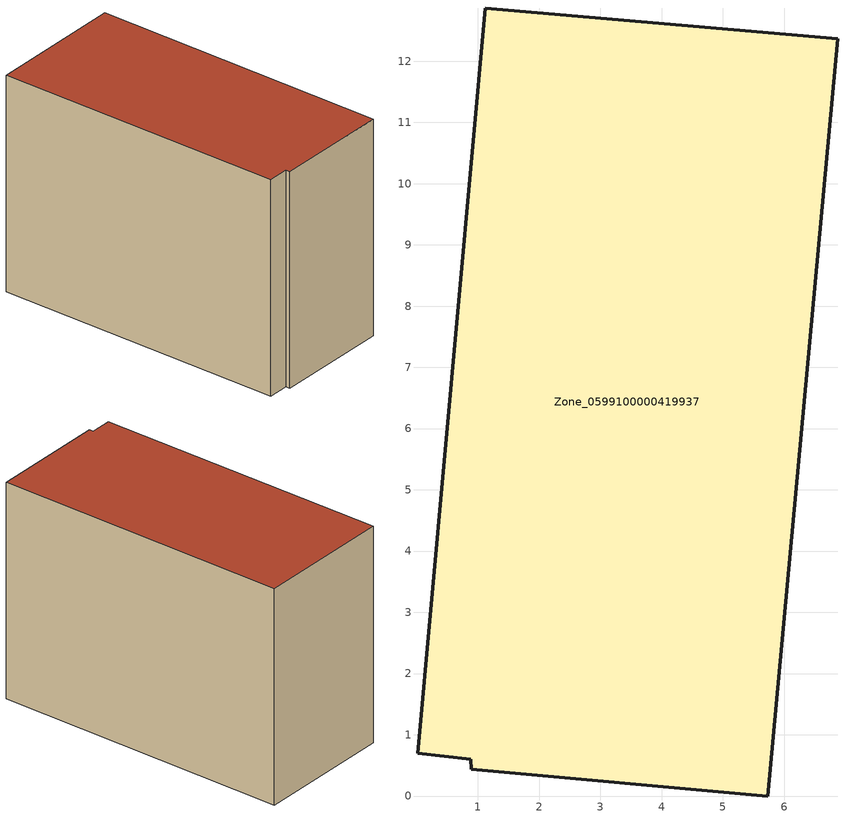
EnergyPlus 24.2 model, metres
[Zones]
Zone_0599100000419937
 floor ground (C_G): 6.87,12.36 5.73,0 0.89,0.44 0.88,0.6 0.02,0.7 1.12,12.87 z0
 wall outside (C_F): 6.87,12.36 1.12,12.87 0.02,0.7 0.88,0.6 0.89,0.44 5.73,0 6.87,12.36 z0:9.05
 roof outside (C_R): 5.73,0 6.87,12.36 1.12,12.87 0.02,0.7 0.88,0.6 0.89,0.44 z9.05
[BUILDING]
Pand.0599100000419937: North Axis=0; Terrain=City; Loads Convergence Tolerance Value=0.04; Temperature Convergence Tolerance Value=0.4; Solar Distribution=FullExterior; Maximum Number of Warmup Days=25; Minimum Number of Warmup Days=1
[Site:Location]
Rotterdam.The.Hague.AP_ZH_NLD Design_Conditions: Latitude=51.96; Longitude=4.45; Time Zone=1; Elevation=-4.5
[SITE:GROUNDTEMPERATURE:BUILDINGSURFACE]
18, 18, 18, 18, 18, 18, 18, 18, 18, 18, 18, 18
[MATERIAL] Thermal Absorptance=0.9; Solar Absorptance=0.7; Visible Absorptance=0.7
Name | Roughness | Thickness | Conductivity | Density | Specific Heat
G.TC.1992-2005 | MediumSmooth | 0.15 | 0.06 | 540 | 1210
F.TC.1992-2005 | Rough | 0.3 | 0.12 | 1920 | 840
R.TC.1992-2005 | MediumRough | 0.2 | 0.08 | 1500 | 1000
[CONSTRUCTION]
C_G: G.TC.1992-2005
C_F: F.TC.1992-2005
C_R: R.TC.1992-2005
[ZONE]
Zone_0599100000419937: Type=1; Multiplier=1; Ceiling Height=Autocalculate; Volume=Autocalculate; Floor Area=autocalculate; Part of Total Floor Area=Yes
[ZONEINFILTRATION:DESIGNFLOWRATE]
Infil_Zone_0599100000419937: Zone or ZoneList or Space or SpaceList=Zone_0599100000419937; Schedule=AlwaysOn; Design Flow Rate Calculation Method=Flow/Area; Flow Rate per Floor Area=0.0015; Constant Term Coefficient=1; Temperature Term Coefficient=0; Velocity Term Coefficient=0; Velocity Squared Term Coefficient=0
[HVACTEMPLATE:ZONE:IDEALLOADSAIRSYSTEM]
Zone_0599100000419937: Maximum Heating Supply Air Temperature=50; Minimum Cooling Supply Air Temperature=13; Maximum Heating Supply Air Humidity Ratio=0.0156; Minimum Cooling Supply Air Humidity Ratio=0.0077; Heating Limit=NoLimit; Cooling Limit=NoLimit; Dehumidification Control Type=ConstantSensibleHeatRatio; Cooling Sensible Heat Ratio=0.7; Dehumidification Setpoint=60; Humidification Control Type=None; Humidification Setpoint=30; Outdoor Air Method=None; Outdoor Air Flow Rate per Person=0.00944; Outdoor Air Flow Rate per Zone Floor Area=0; Outdoor Air Flow Rate per Zone=0; Demand Controlled Ventilation Type=None; Outdoor Air Economizer Type=NoEconomizer; Heat Recovery Type=None; Sensible Heat Recovery Effectiveness=0.7; Latent Heat Recovery Effectiveness=0.65
[ZONECONTROL:THERMOSTAT]
ThermostatControl_Zone_0599100000419937: Zone or ZoneList=Zone_0599100000419937; Control Type Schedule=DualSetpointControlType; Control 1=Thermostat_Zone_0599100000419937; Temperature Difference Between Cutout And Setpoint=0
[THERMOSTATSETPOINT:DUALSETPOINT]
Thermostat_Zone_0599100000419937: Heating Setpoint Temperature Schedule=HeatingSetpoint_Zone_0599100000419937; Cooling Setpoint Temperature Schedule=CoolingSetpoint_Zone_0599100000419937
[SCHEDULE:COMPACT]
HeatingSetpoint_Zone_0599100000419937: Through: 12/31, For: AllDays, Until: 24:00, 21
CoolingSetpoint_Zone_0599100000419937: Through: 12/31, For: AllDays, Until: 24:00, 24
DualSetpointControlType: Through: 12/31, For: AllDays, Until: 24:00, 4
AlwaysOn: Through: 12/31, For: AllDays, Until: 24:00, 1
